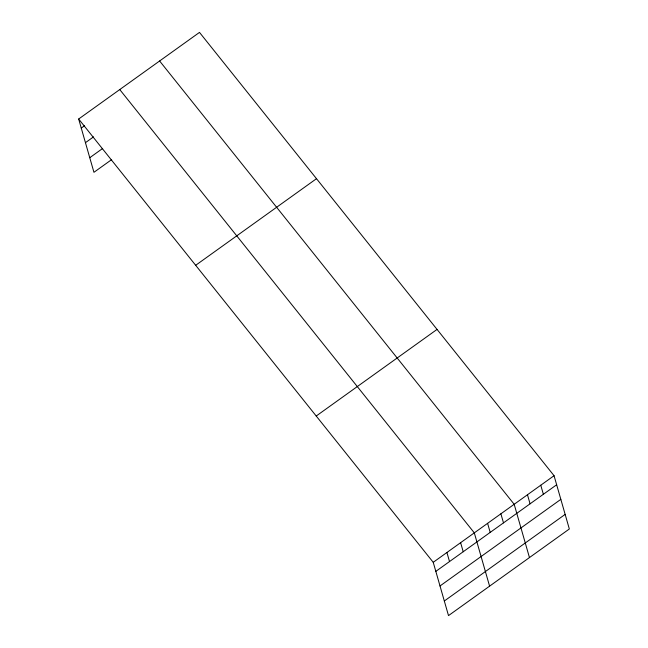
<?xml version="1.0" encoding="UTF-8"?>
<svg xmlns="http://www.w3.org/2000/svg" width="648" height="648" viewBox="0 0 648 648"><rect width="100%" height="100%" fill="white"/><g stroke="black" fill="none" stroke-linecap="round" stroke-linejoin="round"><path stroke-width="0.97" d="M78.667 119.013L199.495 32.4L554.056 475.697L569.333 528.987L448.505 615.6L433.229 562.31L78.667 119.013L93.944 172.303L111.667 159.602M81.267 128.077L84.483 125.769M85.447 142.673L93.506 136.898M89.764 157.707L102.651 148.473M195.672 265.299L316.499 178.686M316.216 416.024L437.052 329.411M433.229 562.31L554.056 475.697M435.82 571.374L556.656 484.761M440.008 585.97L560.836 499.357M444.317 601.004L565.153 514.39M159.619 60.985L514.18 504.282L529.465 557.572M119.75 89.562L474.304 532.859L489.588 586.148M540.764 485.222L543.364 494.286M527.472 494.756L530.072 503.82M500.888 513.807L503.488 522.871M487.596 523.333L490.196 532.397M460.615 542.676L463.215 551.748M446.918 552.493L449.518 561.557"/></g></svg>
